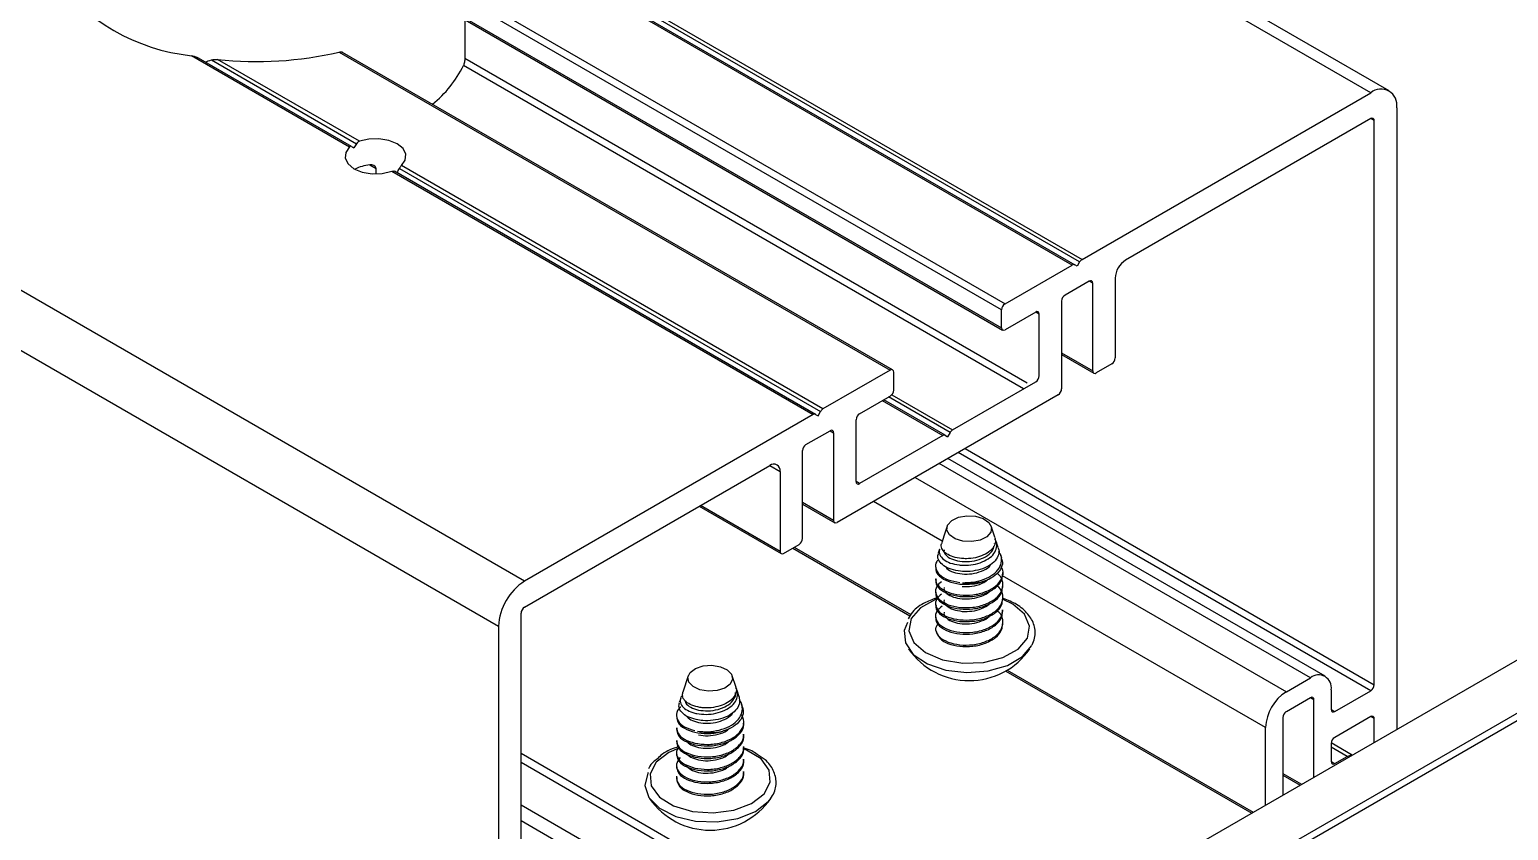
# Model space of a CAD drawing. Extents: x 0 to 8.43, y -7.74 to 0.
# Drawn here: x 1.987 to 5.014, y -3.301 to -1.662 of the extents above; entities that cross this region are included whole.
import ezdxf

# ---------------------------------------------------------------- set-up
doc = ezdxf.new("R2010")
doc.units = 0
doc.header["$LTSCALE"] = 0.5
doc.header["$MEASUREMENT"] = 0
for name, color, linetype in [('End Cap', 92, 'CONTINUOUS'), ('Hardware', 242, 'CONTINUOUS'), ('Housing', 150, 'CONTINUOUS')]:
    doc.layers.add(name, color=color, linetype=linetype)

msp = doc.modelspace()

# ---------------------------------------------------------------- linework, layer by layer
at = {"layer": 'End Cap', "transparency": 16777216}
for p, q in [((6.1963, -2.2799), (4.3719, -3.3328)), ((4.466, -3.3871), (6.2871, -2.3361)), ((6.2941, -2.3483), (4.473, -3.3993))]:
    msp.add_line(p, q, dxfattribs=at)
at = {"layer": 'Hardware', "transparency": 16777216}
for p, q in [((3.8652, -2.6783), (3.8592, -2.6965)), ((3.9628, -2.7004), (3.9555, -2.6783)), ((3.8592, -2.6965), (3.854, -2.7123)), ((3.9624, -2.714), (3.9624, -2.7135)), ((3.9698, -2.7217), (3.9657, -2.7092)), ((3.8497, -2.7254), (3.847, -2.7337)), ((3.9768, -2.7431), (3.9751, -2.7381)), ((3.9794, -2.7762), (3.9794, -2.773)), ((3.8414, -2.7857), (3.8414, -2.7889)), ((3.8414, -2.8113), (3.8414, -2.8145)), ((3.9794, -2.8017), (3.9794, -2.7985)), ((3.8414, -2.8368), (3.8414, -2.84)), ((3.9794, -2.8272), (3.9794, -2.824)), ((3.8414, -2.8623), (3.8414, -2.8655)), ((3.9794, -2.8527), (3.9794, -2.8495)), ((3.9794, -2.8782), (3.9794, -2.8751)), ((3.3348, -2.9845), (3.3239, -3.0179)), ((3.4323, -3.006), (3.4252, -2.9845)), ((3.4393, -3.0274), (3.435, -3.0143)), ((3.3197, -3.0305), (3.3169, -3.0393)), ((3.4463, -3.0488), (3.4445, -3.0434)), ((3.449, -3.0816), (3.449, -3.0784)), ((3.311, -3.0911), (3.311, -3.0943)), ((3.311, -3.1167), (3.311, -3.1198)), ((3.449, -3.1071), (3.449, -3.1039)), ((3.311, -3.1422), (3.311, -3.1454)), ((3.449, -3.1326), (3.449, -3.1294)), ((3.311, -3.1677), (3.311, -3.1709)), ((3.449, -3.1581), (3.449, -3.1549)), ((3.449, -3.1836), (3.449, -3.1804)), ((3.4991, -3.2419), (3.5042, -3.2354))]:
    msp.add_line(p, q, dxfattribs=at)
at = {"layer": 'Hardware', "transparency": 16777216, "flags": 128}
for points in [[(3.8662, -2.6758), (3.8745, -2.6667), (3.8882, -2.66), (3.9053, -2.6569), (3.9232, -2.6578), (3.9391, -2.6625), (3.9507, -2.6705), (3.9561, -2.6803), (3.9545, -2.6907), (3.9462, -2.6999), (3.9325, -2.7065), (3.9154, -2.7097), (3.8975, -2.7088), (3.8816, -2.704), (3.87, -2.696), (3.8646, -2.6862), (3.8662, -2.6758)], [(3.8438, -2.827), (3.8414, -2.8279), (3.8103, -2.8451), (3.7913, -2.8674), (3.7867, -2.8921), (3.7969, -2.9163), (3.8209, -2.9369), (3.8556, -2.9516), (3.897, -2.9585), (3.9399, -2.9569), (3.9793, -2.9469), (4.0104, -2.9297), (4.0294, -2.9074)], [(4.0294, -2.9074), (4.034, -2.8827), (4.0238, -2.8585), (3.9998, -2.8379), (3.9787, -2.8277)], [(3.784, -2.8753), (3.7775, -2.8915), (3.7796, -2.9169), (3.7959, -2.9405), (3.8246, -2.9598), (3.8626, -2.9727), (3.9057, -2.9777), (3.9494, -2.9744), (3.9888, -2.9631), (4.0197, -2.945), (4.0388, -2.9221), (4.0388, -2.9221)], [(3.3391, -2.9773), (3.3502, -2.9692), (3.3659, -2.9641), (3.3837, -2.9629), (3.4009, -2.9658), (3.415, -2.9722), (3.4238, -2.9812), (3.4259, -2.9915), (3.421, -3.0015), (3.4099, -3.0096), (3.3942, -3.0147), (3.3764, -3.0159), (3.3591, -3.0131), (3.345, -3.0066), (3.3363, -2.9976), (3.3342, -2.9873), (3.3391, -2.9773)], [(3.316, -3.1323), (3.2956, -3.1412), (3.2696, -3.161), (3.257, -3.1847), (3.2592, -3.2096), (3.276, -3.2325), (3.3053, -3.2506), (3.3436, -3.262), (3.3864, -3.265), (3.4283, -3.2594), (3.4645, -3.2459), (3.4904, -3.2261), (3.4904, -3.2261)], [(3.4904, -3.2261), (3.503, -3.2023), (3.5008, -3.1775), (3.4841, -3.1546), (3.4547, -3.1364), (3.4502, -3.1345)], [(3.2531, -3.1824), (3.2525, -3.1834), (3.2463, -3.2086), (3.2546, -3.2335), (3.2765, -3.2556), (3.3095, -3.2724), (3.3503, -3.282), (3.3942, -3.2835), (3.4366, -3.2767), (3.4729, -3.2623), (3.4991, -3.2419)]]:
    msp.add_lwpolyline(points, dxfattribs=at)
at = {"layer": 'Hardware', "transparency": 16777216}
for centre, radius, start, end in [((3.9104, -2.6824), 0.1122, 263.0297, 289.4284), ((3.8807, -2.8801), 0.0406, 196.1465, 250.1081), ((3.9104, -2.8433), 0.151, 214.7003, 325.2997), ((3.38, -2.9846), 0.1161, 257.0165, 282.8032), ((3.3421, -3.1922), 0.0308, 176.0735, 241.325), ((3.38, -3.1494), 0.151, 214.7003, 325.2997)]:
    msp.add_arc(centre, radius, start, end, dxfattribs=at)
for points, knots in [([(3.8948, -2.7443), (3.8888, -2.7434), (3.8769, -2.7416), (3.8631, -2.7349), (3.8548, -2.7261), (3.852, -2.7181), (3.8541, -2.7138), (3.8547, -2.7126)], [0, 0, 0, 0, 0.228196, 0.456474, 0.684983, 0.913154, 1, 1, 1, 1]), ([(3.969, -2.722), (3.9698, -2.7236), (3.9724, -2.7293), (3.9699, -2.74), (3.9616, -2.7521), (3.9469, -2.762), (3.9281, -2.7687), (3.9092, -2.7714), (3.8975, -2.7707), (3.8928, -2.7704)], [0, 0, 0, 0, 0.0623551, 0.2247362, 0.3887289, 0.5526975, 0.7178545, 0.8849904, 1, 1, 1, 1]), ([(3.8938, -2.7579), (3.9003, -2.7581), (3.9135, -2.7583), (3.9331, -2.7534), (3.9498, -2.7455), (3.9619, -2.7346), (3.9673, -2.722), (3.9675, -2.7113), (3.9636, -2.7056), (3.9624, -2.7039)], [0, 0, 0, 0, 0.1564907, 0.3130885, 0.4700138, 0.6268562, 0.7796567, 0.9323452, 1, 1, 1, 1]), ([(3.9621, -2.7006), (3.9629, -2.7026), (3.9651, -2.7084), (3.9622, -2.7185), (3.9539, -2.7292), (3.9402, -2.7376), (3.9232, -2.7432), (3.9073, -2.7451), (3.898, -2.7445), (3.8948, -2.7443)], [0, 0, 0, 0, 0.088139, 0.250778, 0.414665, 0.578446, 0.744204, 0.911641, 1, 1, 1, 1]), ([(3.8958, -2.7504), (3.9025, -2.7506), (3.9161, -2.7509), (3.9362, -2.7453), (3.9517, -2.7361), (3.9605, -2.7265), (3.9609, -2.7204), (3.961, -2.7188)], [0, 0, 0, 0, 0.227756, 0.461574, 0.686021, 0.917783, 1, 1, 1, 1]), ([(3.8481, -2.7464), (3.8466, -2.7477), (3.8406, -2.753), (3.8404, -2.7643), (3.8483, -2.7779), (3.8659, -2.7887), (3.8828, -2.7918), (3.8911, -2.7933)], [0, 0, 0, 0, 0.0740289, 0.3078401, 0.5343299, 0.7701982, 1, 1, 1, 1]), ([(3.8928, -2.7704), (3.8861, -2.7693), (3.8727, -2.7672), (3.8572, -2.7594), (3.8479, -2.7494), (3.8447, -2.7403), (3.8471, -2.7353), (3.8478, -2.734)], [0, 0, 0, 0, 0.228204, 0.456487, 0.684954, 0.913145, 1, 1, 1, 1]), ([(3.85, -2.7255), (3.8498, -2.7258), (3.8475, -2.7294), (3.8496, -2.737), (3.8569, -2.7467), (3.8709, -2.754), (3.8844, -2.7571), (3.8923, -2.7578), (3.8938, -2.7579)], [0, 0, 0, 0, 0.022391, 0.257011, 0.491547, 0.720747, 0.949346, 1, 1, 1, 1]), ([(3.8591, -2.7268), (3.8589, -2.7277), (3.8578, -2.732), (3.8639, -2.7396), (3.8767, -2.7473), (3.8895, -2.7494), (3.8958, -2.7504)], [0, 0, 0, 0, 0.088098, 0.386448, 0.697253, 1, 1, 1, 1]), ([(3.8968, -2.7938), (3.9042, -2.7936), (3.9193, -2.7933), (3.9413, -2.7872), (3.9599, -2.7775), (3.9726, -2.7645), (3.9775, -2.7499), (3.9766, -2.738), (3.9717, -2.732), (3.9704, -2.7304)], [0, 0, 0, 0, 0.152684, 0.312039, 0.471556, 0.630573, 0.786175, 0.941981, 1, 1, 1, 1]), ([(3.976, -2.7434), (3.9768, -2.7452), (3.9797, -2.7515), (3.9768, -2.7633), (3.9675, -2.7767), (3.9558, -2.7845), (3.9486, -2.7878), (3.9477, -2.7882)], [0, 0, 0, 0, 0.108629, 0.390518, 0.674888, 0.959223, 1, 1, 1, 1]), ([(3.8425, -2.7635), (3.8421, -2.7648), (3.8407, -2.7707), (3.8489, -2.7811), (3.8658, -2.7919), (3.8827, -2.795), (3.8911, -2.7965)], [0, 0, 0, 0, 0.088089, 0.386486, 0.697239, 1, 1, 1, 1]), ([(3.8623, -2.761), (3.863, -2.7623), (3.8654, -2.7669), (3.8771, -2.7728), (3.8896, -2.7749), (3.8958, -2.7759)], [0, 0, 0, 0, 0.157454, 0.58426, 1, 1, 1, 1]), ([(3.8911, -2.8188), (3.9, -2.8192), (3.918, -2.8199), (3.9444, -2.813), (3.9657, -2.8014), (3.978, -2.7856), (3.9813, -2.7715), (3.9771, -2.7641), (3.976, -2.7622)], [0, 0, 0, 0, 0.185064, 0.375013, 0.55741, 0.745703, 0.933995, 1, 1, 1, 1]), ([(3.8911, -2.8443), (3.9, -2.8447), (3.918, -2.8454), (3.9445, -2.8385), (3.9655, -2.8269), (3.9785, -2.811), (3.9802, -2.7937), (3.9757, -2.7809), (3.9687, -2.7757), (3.9674, -2.7748)], [0, 0, 0, 0, 0.160319, 0.324869, 0.482877, 0.645993, 0.809108, 0.967116, 1, 1, 1, 1]), ([(3.8911, -2.822), (3.9, -2.8223), (3.918, -2.8231), (3.9445, -2.8162), (3.9653, -2.8046), (3.9779, -2.7903), (3.9782, -2.7803), (3.9782, -2.7761)], [0, 0, 0, 0, 0.210264, 0.4260786, 0.6333122, 0.8472446, 1, 1, 1, 1]), ([(3.8958, -2.7759), (3.9026, -2.7761), (3.9162, -2.7764), (3.9359, -2.7707), (3.9501, -2.7633), (3.9543, -2.7572), (3.9557, -2.755)], [0, 0, 0, 0, 0.283242, 0.574022, 0.853151, 1, 1, 1, 1]), ([(3.8539, -2.7917), (3.8501, -2.7948), (3.8416, -2.8019), (3.8402, -2.8153), (3.8483, -2.829), (3.8659, -2.8398), (3.8828, -2.8428), (3.8911, -2.8443)], [0, 0, 0, 0, 0.164727, 0.375637, 0.579942, 0.792707, 1, 1, 1, 1]), ([(3.8425, -2.7858), (3.8421, -2.7871), (3.8407, -2.793), (3.8489, -2.8035), (3.8658, -2.8142), (3.8827, -2.8173), (3.8911, -2.8188)], [0, 0, 0, 0, 0.088089, 0.386486, 0.697239, 1, 1, 1, 1]), ([(3.8425, -2.789), (3.8421, -2.7903), (3.8407, -2.7962), (3.8489, -2.8067), (3.8658, -2.8174), (3.8827, -2.8205), (3.8911, -2.822)], [0, 0, 0, 0, 0.088089, 0.386486, 0.697239, 1, 1, 1, 1]), ([(3.8425, -2.8145), (3.8421, -2.8158), (3.8407, -2.8217), (3.8489, -2.8322), (3.8658, -2.8429), (3.8827, -2.846), (3.8911, -2.8475)], [0, 0, 0, 0, 0.088089, 0.386486, 0.697239, 1, 1, 1, 1]), ([(3.8591, -2.8033), (3.8589, -2.8043), (3.8578, -2.8085), (3.8639, -2.8162), (3.8767, -2.8239), (3.8895, -2.8259), (3.8958, -2.827)], [0, 0, 0, 0, 0.088098, 0.386448, 0.697253, 1, 1, 1, 1]), ([(3.8911, -2.7965), (3.9, -2.7968), (3.918, -2.7976), (3.9374, -2.7926), (3.9464, -2.7887), (3.9477, -2.7882)], [0, 0, 0, 0, 0.45594, 0.923915, 1, 1, 1, 1]), ([(3.8911, -2.8698), (3.9, -2.8702), (3.918, -2.8709), (3.9445, -2.864), (3.9655, -2.8524), (3.9785, -2.8365), (3.9802, -2.8192), (3.9757, -2.8064), (3.9685, -2.8011), (3.9672, -2.8001)], [0, 0, 0, 0, 0.159969, 0.324161, 0.481825, 0.644585, 0.807345, 0.965009, 1, 1, 1, 1]), ([(3.8911, -2.8475), (3.9, -2.8479), (3.918, -2.8486), (3.9445, -2.8417), (3.9653, -2.8301), (3.9779, -2.8158), (3.9782, -2.8058), (3.9782, -2.8016)], [0, 0, 0, 0, 0.210264, 0.426079, 0.633312, 0.847245, 1, 1, 1, 1]), ([(3.8958, -2.8014), (3.9025, -2.8016), (3.916, -2.8018), (3.9339, -2.7973), (3.9418, -2.7922), (3.9447, -2.7903)], [0, 0, 0, 0, 0.38263, 0.775443, 1, 1, 1, 1]), ([(3.8958, -2.827), (3.9026, -2.8271), (3.9162, -2.8275), (3.9357, -2.8216), (3.9483, -2.8157), (3.9517, -2.8112), (3.9521, -2.8107)], [0, 0, 0, 0, 0.318514, 0.645506, 0.959394, 1, 1, 1, 1]), ([(3.8469, -2.8241), (3.8379, -2.8272), (3.817, -2.8345), (3.7952, -2.8498), (3.7879, -2.8631), (3.7853, -2.8678)], [0, 0, 0, 0, 0.321396, 0.75599, 1, 1, 1, 1]), ([(3.8539, -2.8173), (3.8501, -2.8203), (3.8416, -2.8274), (3.8402, -2.8408), (3.8483, -2.8545), (3.8659, -2.8653), (3.8828, -2.8683), (3.8911, -2.8698)], [0, 0, 0, 0, 0.164727, 0.375637, 0.579942, 0.792707, 1, 1, 1, 1]), ([(3.8548, -2.8419), (3.8507, -2.8453), (3.8417, -2.8526), (3.8401, -2.8663), (3.8483, -2.8801), (3.8661, -2.8905), (3.8906, -2.8963), (3.9181, -2.8962), (3.9445, -2.8896), (3.9654, -2.8779), (3.9779, -2.8636), (3.9782, -2.8536), (3.9782, -2.8495)], [0, 0, 0, 0, 0.0898468, 0.1952531, 0.2973589, 0.4036926, 0.5072914, 0.6108903, 0.717224, 0.8193298, 0.9247361, 1, 1, 1, 1]), ([(3.8425, -2.84), (3.8421, -2.8414), (3.8407, -2.8472), (3.8489, -2.8577), (3.8658, -2.8685), (3.8827, -2.8715), (3.8911, -2.873)], [0, 0, 0, 0, 0.088089, 0.386486, 0.697239, 1, 1, 1, 1]), ([(3.8591, -2.8288), (3.8589, -2.8298), (3.8578, -2.8341), (3.8639, -2.8417), (3.8767, -2.8494), (3.8895, -2.8515), (3.8958, -2.8525)], [0, 0, 0, 0, 0.088098, 0.386448, 0.697253, 1, 1, 1, 1]), ([(3.8911, -2.873), (3.9, -2.8734), (3.918, -2.8741), (3.9445, -2.8672), (3.9653, -2.8556), (3.9779, -2.8413), (3.9782, -2.8313), (3.9782, -2.8272)], [0, 0, 0, 0, 0.210264, 0.426079, 0.633312, 0.847245, 1, 1, 1, 1]), ([(3.8958, -2.8525), (3.9026, -2.8526), (3.9162, -2.853), (3.9357, -2.8472), (3.9483, -2.8412), (3.9517, -2.8367), (3.9521, -2.8362)], [0, 0, 0, 0, 0.318514, 0.645506, 0.959394, 1, 1, 1, 1]), ([(4.0392, -2.9213), (4.0412, -2.9166), (4.0465, -2.9037), (4.0452, -2.8809), (4.0317, -2.8572), (4.0099, -2.8381), (3.9897, -2.8299), (3.9803, -2.8261)], [0, 0, 0, 0, 0.129342, 0.355628, 0.577306, 0.804046, 1, 1, 1, 1]), ([(3.8417, -2.8914), (3.8437, -2.8961), (3.8477, -2.9055), (3.8662, -2.916), (3.8906, -2.9218), (3.9182, -2.9217), (3.9444, -2.9152), (3.9656, -2.9035), (3.9785, -2.8876), (3.9802, -2.8703), (3.9757, -2.8574), (3.9685, -2.8521), (3.9672, -2.8511)], [0, 0, 0, 0, 0.10938, 0.219814, 0.327408, 0.435002, 0.545436, 0.65148, 0.760951, 0.870422, 0.976465, 1, 1, 1, 1]), ([(3.8425, -2.8655), (3.8421, -2.8669), (3.8407, -2.8727), (3.8488, -2.8833), (3.8659, -2.8937), (3.8906, -2.8995), (3.9181, -2.8994), (3.9445, -2.8928), (3.9654, -2.8811), (3.9779, -2.8668), (3.9782, -2.8568), (3.9782, -2.8527)], [0, 0, 0, 0, 0.036104, 0.158402, 0.285765, 0.409852, 0.533939, 0.661301, 0.7836, 0.909852, 1, 1, 1, 1]), ([(3.8591, -2.8544), (3.8589, -2.8553), (3.8578, -2.8596), (3.8639, -2.8673), (3.8768, -2.8747), (3.8954, -2.8787), (3.9164, -2.8783), (3.9356, -2.8727), (3.9483, -2.8667), (3.9517, -2.8623), (3.9521, -2.8618)], [0, 0, 0, 0, 0.045167, 0.198128, 0.357474, 0.51269, 0.667905, 0.827251, 0.980212, 1, 1, 1, 1]), ([(3.8417, -2.8914), (3.842, -2.8871), (3.8424, -2.8823), (3.8465, -2.8783), (3.8469, -2.8779)], [0, 0, 0, 0, 0.909241, 1, 1, 1, 1]), ([(3.8669, -2.9183), (3.8747, -2.9207), (3.8901, -2.9252), (3.9182, -2.9248), (3.9445, -2.9184), (3.9654, -2.9066), (3.9779, -2.8924), (3.9782, -2.8824), (3.9782, -2.8782)], [0, 0, 0, 0, 0.176793, 0.349884, 0.527544, 0.69814, 0.874251, 1, 1, 1, 1]), ([(3.324, -3.0241), (3.3233, -3.0248), (3.3192, -3.0283), (3.318, -3.0364), (3.3216, -3.0468), (3.3325, -3.0554), (3.3443, -3.0599), (3.3516, -3.0614), (3.353, -3.0617)], [0, 0, 0, 0, 0.0484361, 0.2768048, 0.5050932, 0.7281867, 0.9506958, 1, 1, 1, 1]), ([(3.3547, -3.0482), (3.3492, -3.0467), (3.3384, -3.0436), (3.3276, -3.0356), (3.3222, -3.0266), (3.3237, -3.0206), (3.3243, -3.018)], [0, 0, 0, 0, 0.262258, 0.524611, 0.78723, 1, 1, 1, 1]), ([(3.353, -3.0617), (3.3592, -3.0625), (3.3717, -3.0641), (3.392, -3.0615), (3.4105, -3.0554), (3.4253, -3.0461), (3.4347, -3.0342), (3.437, -3.0215), (3.4357, -3.0125), (3.4323, -3.0086), (3.4321, -3.0084)], [0, 0, 0, 0, 0.143341, 0.28678, 0.430519, 0.574182, 0.714143, 0.854001, 0.993798, 1, 1, 1, 1]), ([(3.432, -3.0061), (3.4322, -3.0065), (3.4345, -3.0105), (3.4333, -3.0189), (3.4278, -3.0301), (3.4162, -3.0397), (3.4005, -3.0465), (3.3823, -3.0502), (3.3664, -3.0504), (3.3577, -3.0488), (3.3547, -3.0482)], [0, 0, 0, 0, 0.016954, 0.1638264, 0.3129655, 0.4632495, 0.6134359, 0.7654361, 0.918975, 1, 1, 1, 1]), ([(3.3563, -3.0545), (3.3627, -3.0553), (3.3756, -3.0571), (3.3965, -3.0537), (3.4148, -3.0465), (3.4272, -3.0354), (3.4329, -3.0255), (3.4317, -3.0203), (3.4315, -3.0194)], [0, 0, 0, 0, 0.1908289, 0.3867368, 0.5747941, 0.7689793, 0.9631644, 1, 1, 1, 1]), ([(3.3202, -3.0484), (3.3196, -3.0487), (3.3133, -3.0526), (3.31, -3.0629), (3.3126, -3.0769), (3.3259, -3.0895), (3.3411, -3.0943), (3.3486, -3.0966)], [0, 0, 0, 0, 0.023621, 0.27016, 0.50898, 0.757688, 1, 1, 1, 1]), ([(3.3514, -3.0741), (3.3453, -3.0723), (3.3331, -3.0687), (3.321, -3.0594), (3.315, -3.0492), (3.3166, -3.0424), (3.3174, -3.0394)], [0, 0, 0, 0, 0.262214, 0.524519, 0.787035, 1, 1, 1, 1]), ([(3.3295, -3.036), (3.3296, -3.0374), (3.3303, -3.0422), (3.3394, -3.0494), (3.3507, -3.0528), (3.3563, -3.0545)], [0, 0, 0, 0, 0.164933, 0.58795, 1, 1, 1, 1]), ([(3.4391, -3.0274), (3.4399, -3.0315), (3.4415, -3.0398), (3.4354, -3.0524), (3.4235, -3.0635), (3.4063, -3.0716), (3.386, -3.0761), (3.3669, -3.0768), (3.3559, -3.0749), (3.3514, -3.0741)], [0, 0, 0, 0, 0.140555, 0.289393, 0.439709, 0.590002, 0.741385, 0.894582, 1, 1, 1, 1]), ([(3.3539, -3.0977), (3.3611, -3.0984), (3.3757, -3.0997), (3.3987, -3.096), (3.4197, -3.0885), (3.4357, -3.0772), (3.4453, -3.0632), (3.4466, -3.0487), (3.4441, -3.0385), (3.4398, -3.0343), (3.4397, -3.0342)], [0, 0, 0, 0, 0.138784, 0.283633, 0.428628, 0.573169, 0.714606, 0.856228, 0.997629, 1, 1, 1, 1]), ([(3.4461, -3.0488), (3.447, -3.0533), (3.4488, -3.0626), (3.4419, -3.0765), (3.4285, -3.0887), (3.4148, -3.095), (3.4068, -3.0975), (3.4058, -3.0978)], [0, 0, 0, 0, 0.23028, 0.473697, 0.719258, 0.964788, 1, 1, 1, 1]), ([(3.3118, -3.0688), (3.3121, -3.0725), (3.3129, -3.081), (3.3261, -3.0927), (3.3412, -3.0975), (3.3486, -3.0998)], [0, 0, 0, 0, 0.281147, 0.645256, 1, 1, 1, 1]), ([(3.3304, -3.0656), (3.3332, -3.0687), (3.3388, -3.075), (3.3505, -3.0783), (3.3563, -3.08)], [0, 0, 0, 0, 0.506567, 1, 1, 1, 1]), ([(3.3486, -3.1222), (3.3571, -3.1235), (3.3742, -3.1262), (3.4018, -3.1222), (3.4259, -3.1131), (3.443, -3.0989), (3.451, -3.0819), (3.4475, -3.0708), (3.4458, -3.0654)], [0, 0, 0, 0, 0.166238, 0.336865, 0.500708, 0.669847, 0.838985, 1, 1, 1, 1]), ([(3.3486, -3.1254), (3.3571, -3.1267), (3.3742, -3.1293), (3.4018, -3.1254), (3.4261, -3.1163), (3.4425, -3.1021), (3.45, -3.0895), (3.4485, -3.0827), (3.4482, -3.0816)], [0, 0, 0, 0, 0.190842, 0.386722, 0.574814, 0.768986, 0.963158, 1, 1, 1, 1]), ([(3.3563, -3.08), (3.3627, -3.0808), (3.3756, -3.0826), (3.3966, -3.0793), (3.4142, -3.0719), (3.4249, -3.0644), (3.4269, -3.0594), (3.4271, -3.0589)], [0, 0, 0, 0, 0.240662, 0.487729, 0.724896, 0.969791, 1, 1, 1, 1]), ([(3.3118, -3.0911), (3.3121, -3.0948), (3.3129, -3.1033), (3.3261, -3.115), (3.3412, -3.1198), (3.3486, -3.1222)], [0, 0, 0, 0, 0.281147, 0.645256, 1, 1, 1, 1]), ([(3.3118, -3.0943), (3.3121, -3.098), (3.3129, -3.1065), (3.3261, -3.1182), (3.3412, -3.123), (3.3486, -3.1254)], [0, 0, 0, 0, 0.281147, 0.645256, 1, 1, 1, 1]), ([(3.3118, -3.1166), (3.3121, -3.1203), (3.3129, -3.1288), (3.3261, -3.1405), (3.3412, -3.1453), (3.3486, -3.1477)], [0, 0, 0, 0, 0.281147, 0.645256, 1, 1, 1, 1]), ([(3.3304, -3.1166), (3.3332, -3.1198), (3.3388, -3.126), (3.3505, -3.1294), (3.3563, -3.131)], [0, 0, 0, 0, 0.506567, 1, 1, 1, 1]), ([(3.3486, -3.0998), (3.3571, -3.1012), (3.3742, -3.1038), (3.3944, -3.101), (3.4044, -3.0982), (3.4058, -3.0978)], [0, 0, 0, 0, 0.4559396, 0.9239153, 1, 1, 1, 1]), ([(3.3486, -3.1477), (3.3571, -3.149), (3.3742, -3.1517), (3.4018, -3.1478), (3.4261, -3.1386), (3.4425, -3.1245), (3.45, -3.1118), (3.4485, -3.105), (3.4482, -3.1039)], [0, 0, 0, 0, 0.190842, 0.386722, 0.574814, 0.768986, 0.963158, 1, 1, 1, 1]), ([(3.3486, -3.1509), (3.3571, -3.1522), (3.3742, -3.1549), (3.4018, -3.1509), (3.4261, -3.1418), (3.4425, -3.1276), (3.45, -3.115), (3.4485, -3.1082), (3.4482, -3.1071)], [0, 0, 0, 0, 0.190842, 0.386722, 0.574814, 0.768986, 0.963158, 1, 1, 1, 1]), ([(3.3563, -3.1055), (3.3627, -3.1064), (3.3757, -3.1082), (3.3963, -3.1046), (3.412, -3.0991), (3.4178, -3.0936), (3.4197, -3.0918)], [0, 0, 0, 0, 0.286381, 0.580383, 0.862605, 1, 1, 1, 1]), ([(3.3563, -3.131), (3.3627, -3.1319), (3.3757, -3.1337), (3.3963, -3.1302), (3.4119, -3.1247), (3.4175, -3.1193), (3.4193, -3.1176)], [0, 0, 0, 0, 0.288568, 0.584816, 0.869193, 1, 1, 1, 1]), ([(3.3164, -3.13), (3.3147, -3.1304), (3.3001, -3.1338), (3.2829, -3.1427), (3.2727, -3.1532), (3.2696, -3.1564)], [0, 0, 0, 0, 0.084882, 0.727064, 1, 1, 1, 1]), ([(3.3164, -3.13), (3.3142, -3.1331), (3.3091, -3.1405), (3.313, -3.1536), (3.3258, -3.166), (3.3411, -3.1708), (3.3486, -3.1732)], [0, 0, 0, 0, 0.191484, 0.456048, 0.731567, 1, 1, 1, 1]), ([(3.3118, -3.1198), (3.3121, -3.1235), (3.3129, -3.132), (3.3261, -3.1437), (3.3412, -3.1485), (3.3486, -3.1509)], [0, 0, 0, 0, 0.281147, 0.645256, 1, 1, 1, 1]), ([(3.3118, -3.1453), (3.3121, -3.149), (3.3129, -3.1575), (3.3261, -3.1692), (3.3412, -3.174), (3.3486, -3.1764)], [0, 0, 0, 0, 0.281147, 0.645256, 1, 1, 1, 1]), ([(3.3304, -3.1421), (3.3332, -3.1453), (3.3388, -3.1515), (3.3505, -3.1549), (3.3563, -3.1565)], [0, 0, 0, 0, 0.506567, 1, 1, 1, 1]), ([(3.3486, -3.1732), (3.3571, -3.1745), (3.3742, -3.1772), (3.4018, -3.1733), (3.4261, -3.1641), (3.4425, -3.15), (3.45, -3.1373), (3.4485, -3.1305), (3.4482, -3.1295)], [0, 0, 0, 0, 0.190842, 0.386722, 0.574814, 0.768986, 0.963158, 1, 1, 1, 1]), ([(3.3486, -3.1764), (3.3571, -3.1777), (3.3742, -3.1804), (3.4018, -3.1765), (3.4261, -3.1673), (3.4425, -3.1532), (3.45, -3.1405), (3.4485, -3.1337), (3.4482, -3.1327)], [0, 0, 0, 0, 0.190842, 0.386722, 0.574814, 0.768986, 0.963158, 1, 1, 1, 1]), ([(3.3563, -3.1565), (3.3627, -3.1574), (3.3757, -3.1592), (3.3963, -3.1557), (3.4119, -3.1502), (3.4175, -3.1448), (3.4193, -3.1431)], [0, 0, 0, 0, 0.288568, 0.584816, 0.869193, 1, 1, 1, 1]), ([(3.4762, -3.1455), (3.4728, -3.1429), (3.4655, -3.1373), (3.455, -3.1342), (3.4494, -3.1326)], [0, 0, 0, 0, 0.461625, 1, 1, 1, 1]), ([(3.4987, -3.2424), (3.502, -3.2382), (3.5112, -3.2263), (3.5173, -3.2036), (3.5108, -3.1777), (3.4966, -3.1578), (3.4819, -3.1489), (3.4762, -3.1455)], [0, 0, 0, 0, 0.135234, 0.383339, 0.620388, 0.854099, 1, 1, 1, 1]), ([(3.2696, -3.1564), (3.2644, -3.1603), (3.2572, -3.1657), (3.2545, -3.1728), (3.2538, -3.1747)], [0, 0, 0, 0, 0.728236, 1, 1, 1, 1]), ([(3.3186, -3.1515), (3.3154, -3.1559), (3.309, -3.1646), (3.3128, -3.1792), (3.3261, -3.1913), (3.3478, -3.1996), (3.3744, -3.2025), (3.4017, -3.1989), (3.4261, -3.1896), (3.4425, -3.1755), (3.45, -3.1629), (3.4485, -3.1561), (3.4482, -3.155)], [0, 0, 0, 0, 0.109764, 0.216092, 0.326822, 0.434704, 0.542587, 0.653317, 0.759644, 0.869409, 0.979173, 1, 1, 1, 1]), ([(3.3118, -3.1708), (3.3121, -3.1746), (3.3129, -3.1831), (3.3263, -3.1945), (3.3478, -3.2028), (3.3744, -3.2056), (3.4017, -3.202), (3.4261, -3.1928), (3.4425, -3.1787), (3.45, -3.166), (3.4485, -3.1593), (3.4482, -3.1582)], [0, 0, 0, 0, 0.098343, 0.225706, 0.349793, 0.47388, 0.601243, 0.723541, 0.849793, 0.976045, 1, 1, 1, 1]), ([(3.3304, -3.1676), (3.3333, -3.1708), (3.339, -3.1769), (3.3558, -3.1827), (3.3758, -3.1845), (3.3962, -3.1812), (3.4119, -3.1757), (3.4175, -3.1703), (3.4193, -3.1686)], [0, 0, 0, 0, 0.186929, 0.369012, 0.551095, 0.738024, 0.917462, 1, 1, 1, 1]), ([(3.3113, -3.19), (3.3115, -3.1948), (3.312, -3.2045), (3.3262, -3.2168), (3.3478, -3.2251), (3.3744, -3.228), (3.4017, -3.2244), (3.4261, -3.2151), (3.4425, -3.201), (3.45, -3.1884), (3.4485, -3.1816), (3.4482, -3.1805)], [0, 0, 0, 0, 0.122734, 0.246651, 0.367382, 0.488112, 0.612029, 0.73102, 0.853856, 0.976693, 1, 1, 1, 1]), ([(3.3273, -3.2192), (3.334, -3.2223), (3.3473, -3.2285), (3.3745, -3.2311), (3.4017, -3.2276), (3.4261, -3.2183), (3.4425, -3.2042), (3.45, -3.1916), (3.4485, -3.1848), (3.4482, -3.1837)], [0, 0, 0, 0, 0.163127, 0.322838, 0.486765, 0.644173, 0.806671, 0.969168, 1, 1, 1, 1])]:
    msp.add_open_spline(points, degree=3, knots=knots, dxfattribs=at)
at = {"layer": 'Housing', "transparency": 16777216}
for p, q in [((4.7699, -1.7872), (2.2773, -0.3487)), ((4.7324, -1.7909), (2.2774, -0.374)), ((4.1213, -2.1436), (3.0066, -1.5002)), ((3.0095, -1.4985), (4.1263, -2.1431)), ((4.1363, -2.1373), (3.0195, -1.4927)), ((3.0266, -1.4887), (4.1413, -2.132)), ((3.9766, -2.2352), (2.8548, -1.5878)), ((2.869, -1.5796), (3.9837, -2.223)), ((2.8514, -1.6226), (3.9766, -2.272)), ((2.8526, -1.6267), (3.9787, -2.2766)), ((2.8777, -1.6411), (2.8777, -1.7205)), ((3, -2.7908), (1.0543, -1.6679)), ((2.3182, -1.715), (2.642, -1.9019)), ((2.6461, -1.9009), (2.3325, -1.7199)), ((2.3592, -1.7238), (2.6561, -1.8952)), ((2.662, -1.8904), (2.3717, -1.7228)), ((2.6205, -1.7076), (3.7486, -2.3587)), ((3.7536, -2.3582), (2.6275, -1.7083)), ((2.8777, -1.7205), (4.0288, -2.3848)), ((4.0217, -2.3971), (2.8749, -1.7352)), ((1.052, -1.789), (2.9469, -2.8826)), ((4.1413, -2.132), (4.7324, -1.7909)), ((4.7324, -1.844), (4.2303, -2.1337)), ((4.7394, -1.8481), (4.7324, -1.844)), ((4.7854, -1.8216), (4.7854, -3.0942)), ((4.7394, -3.0026), (4.7394, -1.8481)), ((2.6831, -1.9387), (2.6962, -1.9462)), ((2.6962, -1.9571), (2.6962, -1.9462)), ((2.7281, -1.9516), (3.591, -2.4496)), ((3.596, -2.4492), (2.7339, -1.9516)), ((2.7439, -1.9458), (3.606, -2.4434)), ((3.611, -2.4381), (2.7481, -1.9401)), ((3.9837, -2.223), (4.1213, -2.1436)), ((4.1313, -2.146), (4.1263, -2.1431)), ((4.1363, -2.1373), (4.1313, -2.146)), ((4.1561, -2.1766), (4.1066, -2.2052)), ((4.1631, -2.1807), (4.1561, -2.1766)), ((4.2091, -2.1705), (4.2091, -2.3338)), ((4.1631, -2.3603), (4.1631, -2.1807)), ((3.9766, -2.272), (3.9766, -2.2352)), ((4.0465, -2.2399), (3.9837, -2.2761)), ((4.0535, -2.2439), (4.0465, -2.2399)), ((4.0995, -2.2174), (4.0995, -2.3971)), ((4.0535, -2.3705), (4.0535, -2.2439)), ((4.0995, -2.3236), (4.1631, -2.3603)), ((4.0995, -2.327), (4.1652, -2.3649)), ((3.7486, -2.3587), (3.611, -2.4381)), ((4.202, -2.3461), (4.1702, -2.3644)), ((3.7557, -2.3995), (3.7557, -2.3628)), ((3.8762, -2.4811), (4.0465, -2.3828)), ((4.0924, -2.4093), (3.6399, -2.6705)), ((3.6858, -2.448), (3.7486, -2.4118)), ((3.7323, -2.4211), (3.8562, -2.4926)), ((3.8612, -2.4921), (3.7353, -2.4195)), ((3.8712, -2.4863), (3.7453, -2.4137)), ((3.7517, -2.4092), (3.8762, -2.4811)), ((3.591, -2.4496), (3, -2.7908)), ((3.596, -2.4492), (3.601, -2.452)), ((3.601, -2.452), (3.606, -2.4434)), ((3.6788, -2.5868), (3.6788, -2.4602)), ((3.5762, -2.5112), (3.6257, -2.4827)), ((3.6257, -2.4827), (3.6328, -2.4868)), ((3.6328, -2.4868), (3.6328, -2.6664)), ((3.8562, -2.4926), (3.6858, -2.5909)), ((3.8612, -2.4921), (3.8662, -2.495)), ((3.8712, -2.4863), (3.8662, -2.495)), ((3.5692, -2.7032), (3.5692, -2.5235)), ((4.6391, -2.9854), (3.8666, -2.5396)), ((4.7324, -3.0148), (3.8878, -2.5274)), ((3.902, -2.5192), (4.7394, -3.0026)), ((3, -2.8438), (3.502, -2.5541)), ((3.502, -2.5541), (3.5232, -2.5664)), ((3.5232, -2.5664), (3.5232, -2.7297)), ((4.6091, -2.9884), (3.8491, -2.5498)), ((3.6858, -2.5909), (3.6788, -2.5868)), ((3.7996, -2.5783), (4.5596, -3.017)), ((3.6328, -2.6664), (3.5692, -2.6297)), ((3.5692, -2.6331), (3.6349, -2.671)), ((3.8553, -2.7085), (3.7147, -2.6273)), ((3.3576, -2.6375), (3.5253, -2.7343)), ((3.5232, -2.7297), (3.3605, -2.6358)), ((3.5303, -2.7338), (3.5621, -2.7154)), ((3.5491, -2.7229), (3.789, -2.8614)), ((3.552, -2.7212), (3.7905, -2.8589)), ((4.5171, -3.0904), (3.9788, -2.7797)), ((2.9929, -4.0106), (2.9929, -2.8561)), ((2.9469, -2.8826), (2.9469, -5.3765)), ((3.985, -2.9746), (4.4889, -3.2653)), ((3.9879, -2.9728), (4.4918, -3.2636)), ((4.5596, -3.017), (4.6091, -2.9884)), ((4.6515, -3.0129), (4.6515, -3.0533)), ((4.6586, -3.0574), (4.7324, -3.0148)), ((4.6091, -3.0292), (4.5596, -3.0578)), ((4.6161, -3.0333), (4.6091, -3.0292)), ((4.6161, -3.1919), (4.6161, -3.0333)), ((4.6515, -3.0533), (4.6586, -3.0574)), ((4.5525, -3.07), (4.5525, -3.2286)), ((4.7324, -3.0679), (4.6586, -3.1105)), ((4.7394, -3.072), (4.7324, -3.0679)), ((4.7394, -3.1207), (4.7394, -3.072)), ((4.5171, -3.249), (4.5171, -3.0904)), ((4.2065, -3.8441), (2.9929, -3.1437)), ((4.6945, -3.1467), (4.6515, -3.1219)), ((4.6515, -3.1227), (4.6515, -3.1599)), ((4.6842, -3.1492), (4.6515, -3.1303)), ((4.2065, -3.8623), (2.9929, -3.1618)), ((4.6515, -3.1599), (4.6586, -3.164)), ((4.6586, -3.164), (4.6842, -3.1492)), ((4.5525, -3.1844), (4.5908, -3.2065)), ((4.5525, -3.1878), (4.5879, -3.2082)), ((2.9929, -3.2487), (4.2065, -3.9492)), ((2.9929, -3.2807), (4.2065, -3.9812))]:
    msp.add_line(p, q, dxfattribs=at)
at = {"layer": 'Housing', "transparency": 16777216, "flags": 128}
for points in [[(2.642, -1.9019), (2.634, -1.9131), (2.6329, -1.9251), (2.6387, -1.9367), (2.6508, -1.9465), (2.6678, -1.9535), (2.6879, -1.9568), (2.7087, -1.9562), (2.7281, -1.9516)], [(2.7481, -1.9401), (2.756, -1.9289), (2.7571, -1.9169), (2.7513, -1.9053), (2.7392, -1.8955), (2.7222, -1.8885), (2.7021, -1.8852), (2.6813, -1.8858), (2.662, -1.8904)], [(4.6842, -3.1492), (4.691, -3.1468), (4.694, -3.147)]]:
    msp.add_lwpolyline(points, dxfattribs=at)
at = {"layer": 'Housing', "transparency": 16777216}
for centre, radius, start, end in [((2.3602, -1.3157), 0.4016, 216.0258, 263.9919), ((2.4517, -0.9897), 0.7375, 263.7681, 283.2306), ((2.6668, -1.6338), 0.2315, 308.6943, 334.0228), ((4.7531, -1.8163), 0.0328, 350.7797, 129.185), ((4.7351, -1.8474), 0.00437, 350.7797, 129.185), ((2.6914, -2.0236), 0.0853, 95.5242, 116.963), ((4.1242, -2.1477), 0.00503, 65.6703, 125.6111), ((4.149, -2.1443), 0.0144, 121.9494, 151.1451), ((4.2552, -2.1726), 0.0461, 122.6023, 177.3977), ((4.1588, -2.18), 0.00437, 350.7797, 129.185), ((4.1149, -2.2181), 0.0154, 122.6023, 177.3977), ((3.992, -2.2359), 0.0154, 122.6023, 177.3977), ((4.0492, -2.2432), 0.00437, 350.7797, 129.185), ((3.981, -2.2727), 0.00437, 170.7797, 309.185), ((3.7514, -2.3621), 0.00437, 350.7797, 129.185), ((4.1675, -2.361), 0.00437, 170.7797, 309.185), ((4.1938, -2.3331), 0.0154, 302.6023, 357.3977), ((4.0382, -2.3698), 0.0154, 302.6023, 357.3977), ((3.7403, -2.3988), 0.0154, 302.6023, 357.3977), ((4.0842, -2.3964), 0.0154, 302.6023, 357.3977), ((3.5939, -2.4537), 0.00503, 65.6703, 125.6111), ((3.6186, -2.4503), 0.0144, 121.9494, 151.1451), ((3.6941, -2.4609), 0.0154, 122.6023, 177.3977), ((3.6285, -2.4861), 0.00437, 350.7797, 129.185), ((3.8838, -2.4933), 0.0144, 121.9494, 151.1451), ((3.5845, -2.5242), 0.0154, 122.6023, 177.3977), ((3.8591, -2.4967), 0.00503, 65.6703, 125.6111), ((3.5103, -2.5643), 0.0131, 350.7797, 129.185), ((3.6831, -2.5875), 0.00437, 170.7797, 309.185), ((3.6371, -2.6671), 0.00437, 170.7797, 309.185), ((3.5538, -2.7025), 0.0154, 302.6023, 357.3977), ((3.5275, -2.7304), 0.00437, 170.7797, 309.185), ((3.062, -2.8879), 0.1152, 122.6023, 177.3977), ((3.0082, -2.8568), 0.0154, 122.6023, 177.3977), ((4.6256, -3.0087), 0.0262, 350.7797, 129.185), ((4.6092, -3.0946), 0.0922, 122.6023, 177.3977), ((4.7241, -3.0019), 0.0154, 302.6023, 357.3977), ((4.6118, -3.0326), 0.00437, 350.7797, 129.185), ((4.6558, -3.054), 0.00437, 170.7797, 309.185), ((4.5678, -3.0707), 0.0154, 122.6023, 177.3977), ((4.7351, -3.0713), 0.00437, 350.7797, 129.185), ((4.6668, -3.1234), 0.0154, 122.6023, 177.3977), ((4.6558, -3.1606), 0.00437, 170.7797, 309.185)]:
    msp.add_arc(centre, radius, start, end, dxfattribs=at)
for centre, major_axis, ratio, start_param, end_param in [((2.4519, -1.1766), (0.3094, 0.5358), 0.577299, 3.682825, 3.713429), ((2.695, -1.9292), (0.0625, -0.0361), 0.000231, 3.813744, 3.927124), ((2.695, -1.9292), (0.0442, 0.0765), 0.577299, 1.45755, 1.57093), ((2.695, -1.9292), (0.0442, 0.0765), 0.577299, 4.712522, 4.825902)]:
    msp.add_ellipse(centre, major_axis=major_axis, ratio=ratio, start_param=start_param, end_param=end_param, dxfattribs=at)
for points, knots in [([(2.3182, -1.715), (2.3206, -1.7155), (2.323, -1.7161), (2.3278, -1.7177), (2.3303, -1.7186), (2.3325, -1.7199)], [0, 0, 0, 0, 0.5, 0.5, 1, 1, 1, 1]), ([(2.6205, -1.7076), (2.6217, -1.7075), (2.624, -1.7071), (2.6265, -1.7075), (2.6274, -1.7083), (2.6275, -1.7084)], [0, 0, 0, 0, 0.462291, 0.925287, 1, 1, 1, 1]), ([(2.8777, -1.7205), (2.8777, -1.7228), (2.8774, -1.7259), (2.8763, -1.7313), (2.8756, -1.7336), (2.8749, -1.7352)], [0, 0, 0, 0, 0.5, 0.5, 1, 1, 1, 1]), ([(2.6962, -1.9462), (2.6962, -1.9449), (2.6956, -1.9437), (2.694, -1.9417), (2.6929, -1.9408), (2.6891, -1.9389), (2.6861, -1.9383), (2.6831, -1.9387)], [0, 0, 0, 0, 0.25, 0.25, 0.5, 0.5, 1, 1, 1, 1])]:
    msp.add_open_spline(points, degree=3, knots=knots, dxfattribs=at)
for points in [[(2.3592, -1.7238), (2.363, -1.7225), (2.3673, -1.7224), (2.3717, -1.7228)], [(2.6461, -1.9009), (2.6449, -1.9002), (2.6434, -1.9006), (2.642, -1.9019)], [(2.662, -1.8904), (2.6597, -1.8912), (2.6576, -1.8929), (2.6561, -1.8952)], [(2.7281, -1.9516), (2.7303, -1.9508), (2.7324, -1.9508), (2.7339, -1.9516)], [(2.7439, -1.9458), (2.7451, -1.9434), (2.7466, -1.9414), (2.7481, -1.9401)]]:
    msp.add_open_spline(points, degree=3, dxfattribs=at)

doc.saveas('drawing.dxf')
